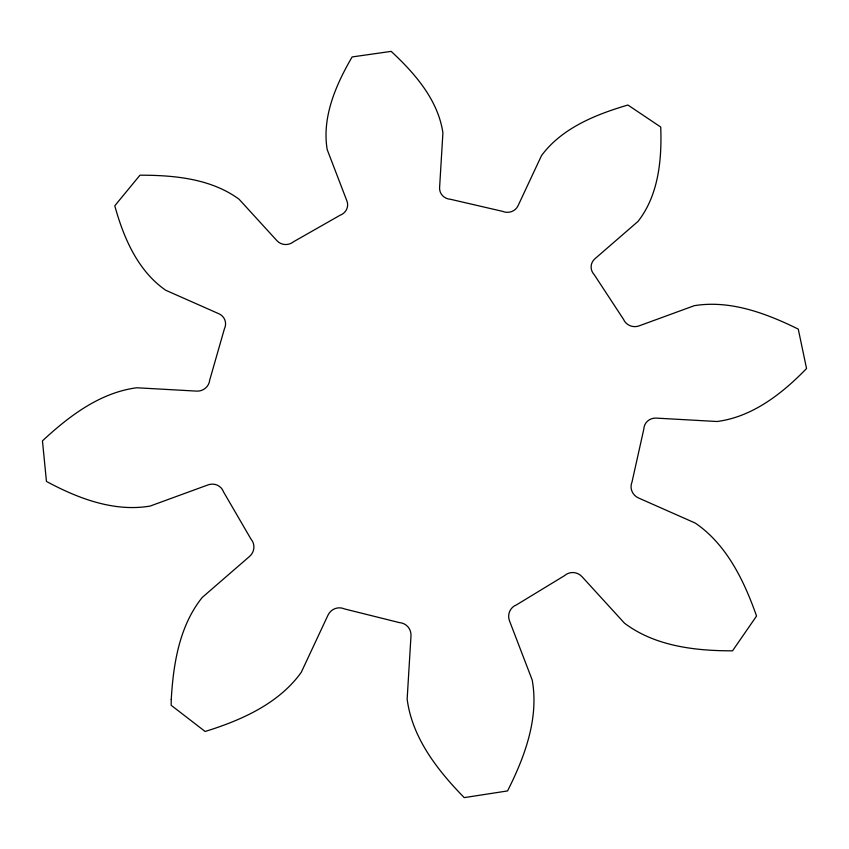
<?xml version="1.0" encoding="UTF-8"?>
<svg xmlns="http://www.w3.org/2000/svg" width="849" height="849" viewBox="0 0 849 849"><rect width="100%" height="100%" fill="white"/><g stroke="black" fill="none" stroke-linecap="round" stroke-linejoin="round"><path stroke-width="1.27" d="M171.254 699.47L171.158 705.286L205.129 731.477C241.052 720.334 278.621 703.842 301.236 672.366L328.001 615.143A12.523 12.353 -54.5 0 1 344.482 608.924L399.391 622.604A12.533 12.438 -72.2 0 1 410.99 635.848L407.149 699.056C412.083 737.877 437.691 770.478 464.233 797.625L507.553 790.928C524.629 757.096 539.168 718.371 532.174 679.932L509.506 620.884A12.523 12.364 51.8 0 1 516.553 604.828L564.553 575.633A12.491 12.247 42.4 0 1 582.032 576.694L624.471 623.166C655.046 646.248 695.331 650.886 732.528 650.822L756.555 616.045C744.212 581.066 726.84 544.655 695.32 523.101L638.565 498.002A12.321 11.928 30.4 0 1 631.996 482.073L643.797 429.201A12.215 11.748 25.6 0 1 656.277 418.111L716.981 421.507C752.501 416.986 782.354 393.469 806.55 368.53L798.262 329.104C766.414 313.44 730.352 299.782 694.302 305.682L639.021 325.899A11.971 11.408 16.7 0 1 623.453 319.235L594.258 274.726A11.865 11.26 12.5 0 1 594.905 258.786L638.034 221.398C658.665 195.005 661.955 159.4 660.724 127.032L627.91 105.021C595.956 114.435 562.038 127.923 541.535 155.547L518.028 205.787A11.716 11.069 4.3 0 1 502.587 211.359L450.564 199.303A11.684 11.026 0.3 0 1 439.591 187.629L442.913 132.932C438.148 99.959 414.747 73.247 391.166 51.375L352.133 56.936C336.045 84.55 321.771 116.897 327.183 149.573L346.933 201.033A11.706 11.058 -7.8 0 1 339.94 215.328L293.584 241.721A11.769 11.133 -11.8 0 1 277.018 240.776L239.068 199.228C210.839 178.513 173.918 175.181 139.968 175.191L114.785 205.787C123.508 237.529 137.729 270.873 165.693 290.231L218.904 313.769A11.96 11.387 -20.2 0 1 224.38 328.913L209.692 380.182A12.077 11.546 -24.5 0 1 196.628 391.113L136.763 387.77C99.97 392.567 68.843 416.297 42.45 440.864L46.451 481.425C77.758 498.321 114.021 512.223 150.135 506.068L208.037 484.896A12.31 11.907 -33.9 0 1 223.51 491.868L251.039 539.2A12.406 12.077 -39.1 0 1 249.542 556.435L202.221 597.452C179.341 625.957 173.302 663.992 171.254 699.47"/></g></svg>
